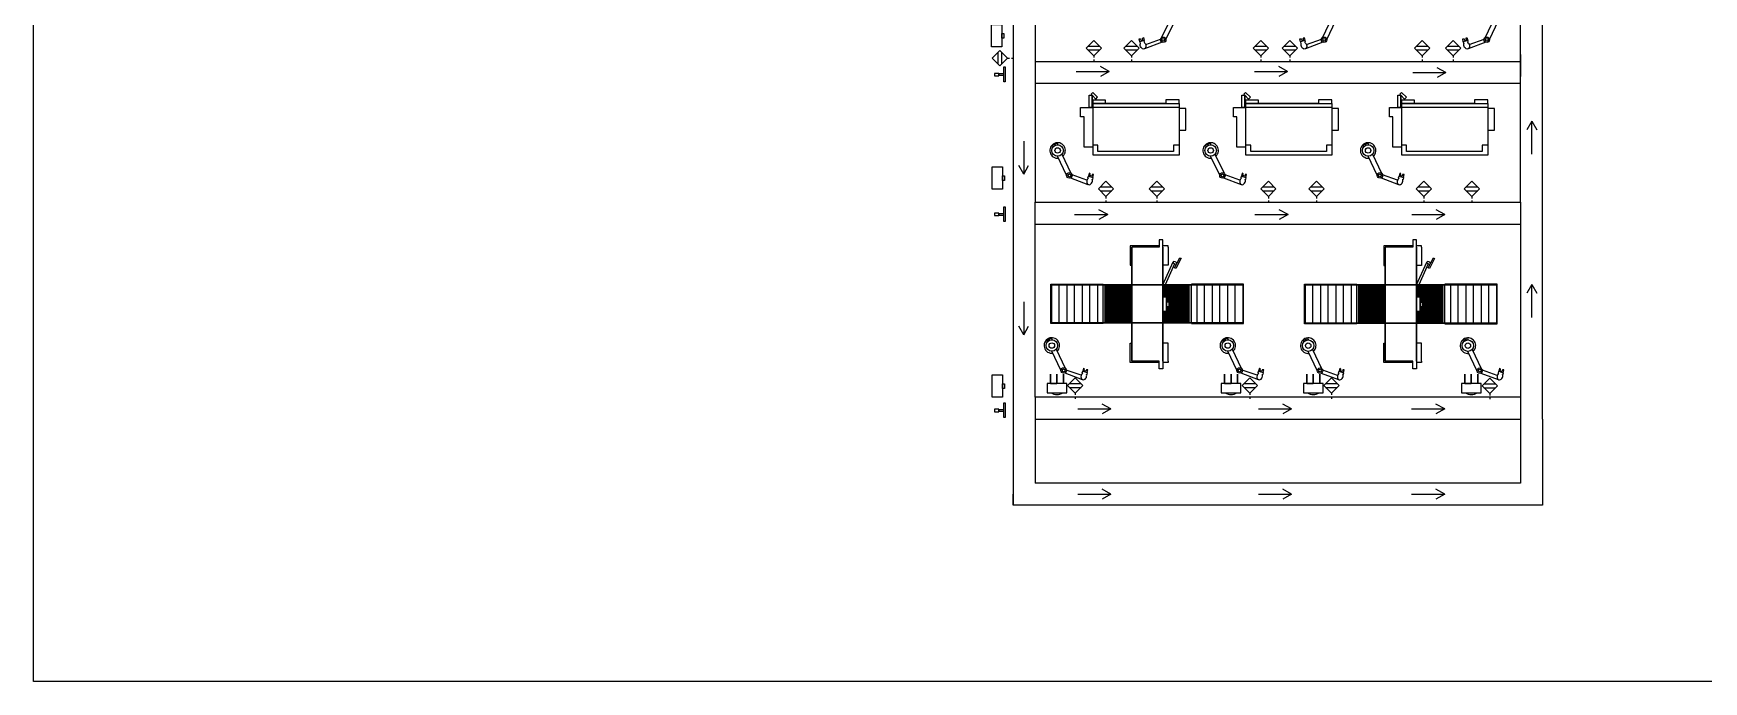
# Model space of a CAD drawing. Header units: millimetres. Extents: x 830 to 218144, y 75 to 99943.
# Drawn here: x 830 to 88195, y 75 to 34006 of the extents above; entities that cross this region are included whole.
import ezdxf

# ---------------------------------------------------------------- set-up
doc = ezdxf.new("R2010")
doc.units = ezdxf.units.MM

msp = doc.modelspace()

# ---------------------------------------------------------------- hatches: boundary and pattern name
h = msp.add_hatch(color=256)
h.dxf.hatch_style = 1
h.paths.add_polyline_path([(56786, 18849), (56893, 18849), (56893, 20849), (56786, 20849)])
h = msp.add_hatch(color=256)
h.dxf.hatch_style = 1
h.paths.add_polyline_path([(61401, 20849), (61293, 20849), (61293, 18849), (61401, 18849)])
h = msp.add_hatch(color=256)
h.dxf.hatch_style = 1
h.paths.add_polyline_path([(70048, 18843), (70156, 18843), (70156, 20843), (70048, 20843)])
h = msp.add_hatch(color=256)
h.dxf.hatch_style = 1
h.paths.add_polyline_path([(74664, 20843), (74556, 20843), (74556, 18843), (74664, 18843)])

# ---------------------------------------------------------------- linework, layer by layer
for p, q in [((52088, 42280), (52088, 24016)), ((79774, 24016), (79774, 42280)), ((78624, 25166), (78624, 41130)), ((53238, 40619), (53238, 25166)), ((58699, 33560), (58666, 33713)), ((58666, 33713), (58741, 33713)), ((58931, 33640), (58699, 33560)), ((58699, 33560), (58720, 33465)), ((58720, 33465), (58735, 33470)), ((58741, 33713), (58761, 33630)), ((58761, 33630), (58854, 33660)), ((58841, 33746), (58891, 33794)), ((58867, 33664), (58841, 33746)), ((58854, 33660), (58867, 33664)), ((58891, 33794), (58931, 33640)), ((58926, 33533), (58956, 33543)), ((58956, 33543), (58931, 33640)), ((59872, 33541), (58958, 33203)), ((59011, 33420), (59789, 33695)), ((67112, 33560), (67079, 33713)), ((67079, 33713), (67154, 33713)), ((67343, 33640), (67112, 33560)), ((67112, 33560), (67132, 33465)), ((67132, 33465), (67147, 33470)), ((67154, 33713), (67173, 33630)), ((67173, 33630), (67266, 33660)), ((67253, 33746), (67304, 33794)), ((67280, 33664), (67253, 33746)), ((67266, 33660), (67280, 33664)), ((67304, 33794), (67343, 33640)), ((67338, 33533), (67368, 33543)), ((67368, 33543), (67343, 33640)), ((68284, 33541), (67370, 33203)), ((67423, 33420), (68202, 33695)), ((75626, 33560), (75593, 33713)), ((75593, 33713), (75668, 33713)), ((75857, 33640), (75626, 33560)), ((75626, 33560), (75646, 33465)), ((75646, 33465), (75661, 33470)), ((75668, 33713), (75687, 33630)), ((75687, 33630), (75780, 33660)), ((75767, 33746), (75818, 33794)), ((75794, 33664), (75767, 33746)), ((75780, 33660), (75794, 33664)), ((75818, 33794), (75857, 33640)), ((75852, 33533), (75882, 33543)), ((75882, 33543), (75857, 33640)), ((76798, 33541), (75884, 33203)), ((75937, 33420), (76716, 33695)), ((53238, 32536), (78624, 32536)), ((78624, 32892), (78624, 31742)), ((55377, 32012), (57107, 32012)), ((57107, 32012), (56647, 32267)), ((57107, 32012), (56647, 31757)), ((64699, 32012), (66428, 32012)), ((66428, 32012), (65969, 32267)), ((66428, 32012), (65969, 31757)), ((72988, 31956), (74718, 31956)), ((74718, 31956), (74258, 32211)), ((74718, 31956), (74258, 31701)), ((78624, 31386), (53238, 31386)), ((56048, 30123), (56048, 30770)), ((56048, 30770), (56215, 30770)), ((56244, 30916), (56158, 30830)), ((56158, 30830), (56215, 30770)), ((56215, 30770), (56215, 30123)), ((56215, 30123), (56215, 30770)), ((56215, 30770), (56403, 30568)), ((56498, 30659), (56244, 30916)), ((56403, 30568), (56498, 30659)), ((64039, 30123), (64039, 30770)), ((64039, 30770), (64206, 30770)), ((64235, 30916), (64150, 30830)), ((64150, 30830), (64206, 30770)), ((64206, 30770), (64206, 30123)), ((64206, 30123), (64206, 30770)), ((64206, 30770), (64394, 30568)), ((64490, 30659), (64235, 30916)), ((64394, 30568), (64490, 30659)), ((72198, 30123), (72198, 30770)), ((72198, 30770), (72365, 30770)), ((72394, 30916), (72308, 30830)), ((72308, 30830), (72365, 30770)), ((72365, 30770), (72365, 30123)), ((72365, 30123), (72365, 30770)), ((72365, 30770), (72553, 30568)), ((72648, 30659), (72394, 30916)), ((72553, 30568), (72648, 30659)), ((55609, 29636), (55609, 30123)), ((55609, 30123), (56261, 30123)), ((56261, 30123), (56048, 30123)), ((56261, 30331), (56261, 30520)), ((56261, 30520), (56740, 30520)), ((56261, 27631), (56261, 30331)), ((56261, 30331), (60761, 30331)), ((60057, 30331), (56261, 30331)), ((60761, 30129), (56261, 30129)), ((56740, 30520), (56899, 30520)), ((56899, 30520), (56899, 30331)), ((60761, 30520), (60057, 30520)), ((60057, 30520), (60057, 30331)), ((60761, 30331), (60761, 30520)), ((60761, 30331), (60761, 27631)), ((61109, 30074), (60761, 30074)), ((61109, 28948), (61109, 30074)), ((63601, 29636), (63601, 30123)), ((63601, 30123), (64253, 30123)), ((64253, 30123), (64039, 30123)), ((64253, 30331), (64253, 30520)), ((64253, 30520), (64732, 30520)), ((64253, 27631), (64253, 30331)), ((64253, 30331), (68753, 30331)), ((68049, 30331), (64253, 30331)), ((68753, 30129), (64253, 30129)), ((64732, 30520), (64891, 30520)), ((64891, 30520), (64891, 30331)), ((68753, 30520), (68049, 30520)), ((68049, 30520), (68049, 30331)), ((68753, 30331), (68753, 30520)), ((68753, 30331), (68753, 27631)), ((69101, 30074), (68753, 30074)), ((69101, 28948), (69101, 30074)), ((71759, 29636), (71759, 30123)), ((71759, 30123), (72411, 30123)), ((72411, 30123), (72198, 30123)), ((72411, 30331), (72411, 30520)), ((72411, 30520), (72891, 30520)), ((72411, 27631), (72411, 30331)), ((72411, 30331), (76911, 30331)), ((76207, 30331), (72411, 30331)), ((76911, 30129), (72411, 30129)), ((72891, 30520), (73049, 30520)), ((73049, 30520), (73049, 30331)), ((76911, 30520), (76207, 30520)), ((76207, 30520), (76207, 30331)), ((76911, 30331), (76911, 30520)), ((76911, 30331), (76911, 27631)), ((77260, 30074), (76911, 30074)), ((77260, 28948), (77260, 30074)), ((55790, 29636), (55609, 29636)), ((55790, 28050), (55790, 29636)), ((60761, 28948), (61109, 28948)), ((63782, 29636), (63601, 29636)), ((63782, 28050), (63782, 29636)), ((68753, 28948), (69101, 28948)), ((71940, 29636), (71759, 29636)), ((71940, 28050), (71940, 29636)), ((76911, 28948), (77260, 28948)), ((79209, 29411), (78954, 28951)), ((79209, 27681), (79209, 29411)), ((79209, 29411), (79464, 28951)), ((52635, 28368), (52635, 26639)), ((56261, 28050), (55790, 28050)), ((56513, 28162), (56261, 28162)), ((56513, 27823), (56513, 28162)), ((60761, 28162), (60471, 28162)), ((60471, 28162), (60471, 27823)), ((64253, 28050), (63782, 28050)), ((64505, 28162), (64253, 28162)), ((64505, 27823), (64505, 28162)), ((68753, 28162), (68463, 28162)), ((68463, 28162), (68463, 27823)), ((72411, 28050), (71940, 28050)), ((72663, 28162), (72411, 28162)), ((72663, 27823), (72663, 28162)), ((76911, 28162), (76621, 28162)), ((76621, 28162), (76621, 27823)), ((52635, 26639), (52380, 27098)), ((52635, 26639), (52890, 27098)), ((60761, 27631), (56261, 27631)), ((60471, 27823), (56513, 27823)), ((68753, 27631), (64253, 27631)), ((68463, 27823), (64505, 27823)), ((76911, 27631), (72411, 27631)), ((76621, 27823), (72663, 27823)), ((55078, 26441), (55992, 26103)), ((55939, 26320), (55161, 26595)), ((55994, 26443), (56019, 26540)), ((56024, 26433), (55994, 26443)), ((56059, 26693), (56019, 26540)), ((56019, 26540), (56251, 26460)), ((56109, 26646), (56059, 26693)), ((56083, 26564), (56109, 26646)), ((56096, 26560), (56083, 26564)), ((56189, 26530), (56096, 26560)), ((56208, 26613), (56189, 26530)), ((56283, 26613), (56208, 26613)), ((56230, 26365), (56215, 26369)), ((56251, 26460), (56230, 26365)), ((56251, 26460), (56283, 26613)), ((63084, 26441), (63998, 26103)), ((63944, 26320), (63166, 26595)), ((64000, 26443), (64025, 26540)), ((64030, 26433), (64000, 26443)), ((64064, 26693), (64025, 26540)), ((64025, 26540), (64256, 26460)), ((64115, 26646), (64064, 26693)), ((64088, 26564), (64115, 26646)), ((64101, 26560), (64088, 26564)), ((64194, 26530), (64101, 26560)), ((64214, 26613), (64194, 26530)), ((64289, 26613), (64214, 26613)), ((64235, 26365), (64220, 26369)), ((64256, 26460), (64235, 26365)), ((64256, 26460), (64289, 26613)), ((71321, 26441), (72235, 26103)), ((72182, 26320), (71404, 26595)), ((72237, 26443), (72263, 26540)), ((72268, 26433), (72237, 26443)), ((72302, 26693), (72263, 26540)), ((72263, 26540), (72494, 26460)), ((72353, 26646), (72302, 26693)), ((72326, 26564), (72353, 26646)), ((72339, 26560), (72326, 26564)), ((72432, 26530), (72339, 26560)), ((72452, 26613), (72432, 26530)), ((72527, 26613), (72452, 26613)), ((72473, 26365), (72458, 26369)), ((72494, 26460), (72473, 26365)), ((72494, 26460), (72527, 26613)), ((53238, 25166), (78624, 25166)), ((53238, 14961), (53238, 25166)), ((55293, 24523), (57023, 24523)), ((57023, 24523), (56563, 24778)), ((57023, 24523), (56563, 24268)), ((64727, 24523), (66457, 24523)), ((66457, 24523), (65997, 24778)), ((66457, 24523), (65997, 24268)), ((72931, 24523), (74660, 24523)), ((74660, 24523), (74201, 24778)), ((74660, 24523), (74201, 24268)), ((78624, 25166), (78624, 14961)), ((52088, 24016), (52088, 14961)), ((53238, 24016), (78624, 24016)), ((79774, 13811), (79774, 24016)), ((59715, 22886), (58207, 22886)), ((58207, 22886), (58207, 21869)), ((58279, 16849), (58279, 22814)), ((59715, 22814), (58279, 22814)), ((58279, 22814), (58279, 16849)), ((59908, 23199), (59715, 23199)), ((59715, 23199), (59715, 22814)), ((59908, 22799), (59908, 23199)), ((60180, 22886), (59908, 22886)), ((59908, 16849), (59908, 22814)), ((59908, 22814), (59908, 16849)), ((60180, 22814), (60180, 22886)), ((60180, 22814), (60180, 21869)), ((72977, 22881), (71469, 22881)), ((71469, 22881), (71469, 21863)), ((71542, 16843), (71542, 22808)), ((72977, 22808), (71542, 22808)), ((71542, 22808), (71542, 16843)), ((73171, 23193), (72977, 23193)), ((72977, 23193), (72977, 22808)), ((73171, 22793), (73171, 23193)), ((73443, 22881), (73171, 22881)), ((73171, 16843), (73171, 22808)), ((73171, 22808), (73171, 16843)), ((73443, 22808), (73443, 22881)), ((73443, 22808), (73443, 21863)), ((58207, 21869), (58279, 21869)), ((59908, 20849), (60450, 22041)), ((60180, 21869), (59908, 21869)), ((60527, 21947), (60038, 20849)), ((60527, 21733), (60796, 22265)), ((60864, 22234), (60597, 21699)), ((60796, 22265), (60864, 22234)), ((71469, 21863), (71542, 21863)), ((73171, 20843), (73713, 22036)), ((73443, 21863), (73171, 21863)), ((73790, 21941), (73300, 20843)), ((73790, 21727), (74058, 22259)), ((74127, 22228), (73859, 21694)), ((74058, 22259), (74127, 22228)), ((60597, 21699), (60527, 21733)), ((73859, 21694), (73790, 21727)), ((54058, 20849), (54058, 20884)), ((54058, 20884), (56786, 20884)), ((54058, 18814), (54058, 20849)), ((54093, 18849), (54093, 20849)), ((54093, 18849), (54093, 20849)), ((54093, 20849), (64093, 20849)), ((54093, 20849), (54093, 18849)), ((64093, 20849), (54093, 20849)), ((54493, 18849), (54493, 20849)), ((54893, 20843), (54893, 20849)), ((54893, 20843), (54893, 18849)), ((55293, 20843), (55293, 20849)), ((55293, 18849), (55293, 20843)), ((55693, 20843), (55693, 20849)), ((55693, 20843), (55693, 18849)), ((56093, 18849), (56093, 20849)), ((56093, 20849), (56493, 20849)), ((56493, 20849), (56493, 18849)), ((56786, 20884), (56786, 20849)), ((56786, 18849), (56786, 20849)), ((56786, 20849), (56893, 20849)), ((56893, 18849), (56893, 20849)), ((56893, 20799), (58279, 20799)), ((56893, 20749), (58279, 20749)), ((56893, 20699), (58279, 20699)), ((56893, 20449), (56893, 20649)), ((56893, 20649), (58279, 20649)), ((56893, 20599), (58279, 20599)), ((56893, 20599), (58279, 20599)), ((56893, 20549), (58279, 20549)), ((56893, 20549), (58279, 20549)), ((58279, 20499), (56893, 20499)), ((56893, 20499), (58279, 20499)), ((58279, 20449), (56893, 20449)), ((56893, 20449), (58279, 20449)), ((58279, 20399), (56893, 20399)), ((58279, 20399), (56893, 20399)), ((58279, 20349), (56893, 20349)), ((58279, 20349), (56893, 20349)), ((56893, 20299), (58279, 20299)), ((58279, 20299), (56893, 20299)), ((56893, 20049), (56893, 20249)), ((56893, 20249), (58279, 20249)), ((58279, 20249), (56893, 20249)), ((56893, 20199), (58279, 20199)), ((56893, 20199), (58279, 20199)), ((56893, 20149), (58279, 20149)), ((56893, 20149), (58279, 20149)), ((58279, 20099), (56893, 20099)), ((56893, 20099), (58279, 20099)), ((59908, 20749), (59908, 20849)), ((59908, 20849), (59908, 20799)), ((61293, 20799), (59908, 20799)), ((61293, 20749), (59908, 20749)), ((61293, 20699), (59908, 20699)), ((61293, 20649), (59908, 20649)), ((61293, 20599), (59908, 20599)), ((61293, 20599), (59908, 20599)), ((61293, 20549), (59908, 20549)), ((61293, 20549), (59908, 20549)), ((59908, 20499), (61293, 20499)), ((61293, 20499), (59908, 20499)), ((59908, 20249), (59908, 20449)), ((59908, 20449), (61293, 20449)), ((61293, 20449), (59908, 20449)), ((59908, 20399), (61293, 20399)), ((59908, 20399), (61293, 20399)), ((59908, 20349), (61293, 20349)), ((59908, 20349), (61293, 20349)), ((61293, 20299), (59908, 20299)), ((59908, 20299), (61293, 20299)), ((61293, 20249), (59908, 20249)), ((59908, 20249), (61293, 20249)), ((61293, 20199), (59908, 20199)), ((61293, 20199), (59908, 20199)), ((60108, 20199), (59908, 20199)), ((60108, 19449), (60108, 20199)), ((61293, 20149), (60108, 20149)), ((61293, 20149), (60108, 20149)), ((60108, 20099), (61293, 20099)), ((61293, 20099), (60108, 20099)), ((61293, 18849), (61293, 20849)), ((61401, 20849), (61293, 20849)), ((61293, 20449), (61293, 20649)), ((61293, 20049), (61293, 20249)), ((64128, 20884), (61401, 20884)), ((61401, 20884), (61401, 20849)), ((61401, 18849), (61401, 20849)), ((62093, 20849), (61693, 20849)), ((61693, 20849), (61693, 18849)), ((62093, 18849), (62093, 20849)), ((62493, 20843), (62493, 20849)), ((62493, 20843), (62493, 18849)), ((62893, 20843), (62893, 20849)), ((62893, 18849), (62893, 20843)), ((63293, 20843), (63293, 20849)), ((63293, 20843), (63293, 18849)), ((63693, 18849), (63693, 20849)), ((64093, 20849), (64093, 18849)), ((64128, 20849), (64128, 20884)), ((64128, 18814), (64128, 20849)), ((67321, 20843), (67321, 20878)), ((67321, 20878), (70048, 20878)), ((67321, 18808), (67321, 20843)), ((67356, 18843), (67356, 20843)), ((67356, 18843), (67356, 20843)), ((67356, 20843), (77356, 20843)), ((67356, 20843), (67356, 18843)), ((77356, 20843), (67356, 20843)), ((67756, 18843), (67756, 20843)), ((68156, 20838), (68156, 20843)), ((68156, 20838), (68156, 18843)), ((68556, 20838), (68556, 20843)), ((68556, 18843), (68556, 20838)), ((68956, 20838), (68956, 20843)), ((68956, 20838), (68956, 18843)), ((69356, 18843), (69356, 20843)), ((69356, 20843), (69756, 20843)), ((69756, 20843), (69756, 18843)), ((70048, 20878), (70048, 20843)), ((70048, 18843), (70048, 20843)), ((70048, 20843), (70156, 20843)), ((70156, 18843), (70156, 20843)), ((70156, 20793), (71542, 20793)), ((70156, 20743), (71542, 20743)), ((70156, 20693), (71542, 20693)), ((70156, 20443), (70156, 20643)), ((70156, 20643), (71542, 20643)), ((70156, 20593), (71542, 20593)), ((70156, 20593), (71542, 20593)), ((70156, 20543), (71542, 20543)), ((70156, 20543), (71542, 20543)), ((71542, 20493), (70156, 20493)), ((70156, 20493), (71542, 20493)), ((71542, 20443), (70156, 20443)), ((70156, 20443), (71542, 20443)), ((71542, 20393), (70156, 20393)), ((71542, 20393), (70156, 20393)), ((71542, 20343), (70156, 20343)), ((71542, 20343), (70156, 20343)), ((70156, 20293), (71542, 20293)), ((71542, 20293), (70156, 20293)), ((70156, 20043), (70156, 20243)), ((70156, 20243), (71542, 20243)), ((71542, 20243), (70156, 20243)), ((70156, 20193), (71542, 20193)), ((70156, 20193), (71542, 20193)), ((70156, 20143), (71542, 20143)), ((70156, 20143), (71542, 20143)), ((73171, 20743), (73171, 20843)), ((73171, 20843), (73171, 20793)), ((74556, 20793), (73171, 20793)), ((74556, 20743), (73171, 20743)), ((74556, 20693), (73171, 20693)), ((74556, 20643), (73171, 20643)), ((74556, 20593), (73171, 20593)), ((74556, 20593), (73171, 20593)), ((74556, 20543), (73171, 20543)), ((74556, 20543), (73171, 20543)), ((73171, 20493), (74556, 20493)), ((74556, 20493), (73171, 20493)), ((73171, 20243), (73171, 20443)), ((73171, 20443), (74556, 20443)), ((74556, 20443), (73171, 20443)), ((73171, 20393), (74556, 20393)), ((73171, 20393), (74556, 20393)), ((73171, 20343), (74556, 20343)), ((73171, 20343), (74556, 20343)), ((74556, 20293), (73171, 20293)), ((73171, 20293), (74556, 20293)), ((74556, 20243), (73171, 20243)), ((73171, 20243), (74556, 20243)), ((74556, 20193), (73171, 20193)), ((74556, 20193), (73171, 20193)), ((73371, 20193), (73171, 20193)), ((73371, 19443), (73371, 20193)), ((74556, 20143), (73371, 20143)), ((74556, 20143), (73371, 20143)), ((74556, 18843), (74556, 20843)), ((74664, 20843), (74556, 20843)), ((74556, 20443), (74556, 20643)), ((74556, 20043), (74556, 20243)), ((77391, 20878), (74664, 20878)), ((74664, 20878), (74664, 20843)), ((74664, 18843), (74664, 20843)), ((75356, 20843), (74956, 20843)), ((74956, 20843), (74956, 18843)), ((75356, 18843), (75356, 20843)), ((75756, 20838), (75756, 20843)), ((75756, 20838), (75756, 18843)), ((76156, 20838), (76156, 20843)), ((76156, 18843), (76156, 20838)), ((76556, 20838), (76556, 20843)), ((76556, 20838), (76556, 18843)), ((76956, 18843), (76956, 20843)), ((77356, 20843), (77356, 18843)), ((77391, 20843), (77391, 20878)), ((77391, 18808), (77391, 20843)), ((79209, 20864), (78954, 20405)), ((79209, 19135), (79209, 20864)), ((79209, 20864), (79464, 20405)), ((52635, 19953), (52635, 18224)), ((58279, 20049), (56893, 20049)), ((56893, 20049), (58279, 20049)), ((58279, 19999), (56893, 19999)), ((58279, 19999), (56893, 19999)), ((58279, 19949), (56893, 19949)), ((58279, 19949), (56893, 19949)), ((56893, 19899), (58279, 19899)), ((58279, 19899), (56893, 19899)), ((56893, 19649), (56893, 19849)), ((56893, 19849), (58279, 19849)), ((58279, 19849), (56893, 19849)), ((56893, 19799), (58279, 19799)), ((56893, 19799), (58279, 19799)), ((56893, 19749), (58279, 19749)), ((56893, 19749), (58279, 19749)), ((58279, 19699), (56893, 19699)), ((56893, 19699), (58279, 19699)), ((58279, 19649), (56893, 19649)), ((56893, 19649), (58279, 19649)), ((58279, 19599), (56893, 19599)), ((58279, 19599), (56893, 19599)), ((58279, 19549), (56893, 19549)), ((58279, 19549), (56893, 19549)), ((56893, 19499), (58279, 19499)), ((58279, 19499), (56893, 19499)), ((56893, 19249), (56893, 19449)), ((56893, 19449), (58279, 19449)), ((58279, 19449), (56893, 19449)), ((56893, 19399), (58279, 19399)), ((56893, 19399), (58279, 19399)), ((56893, 19349), (58279, 19349)), ((56893, 19349), (58279, 19349)), ((58279, 19299), (56893, 19299)), ((56893, 19299), (58279, 19299)), ((58279, 19249), (56893, 19249)), ((56893, 19249), (58279, 19249)), ((59908, 19849), (59908, 20049)), ((59908, 19831), (59908, 19449)), ((59908, 19449), (59908, 19649)), ((61293, 19449), (59908, 19449)), ((59908, 19449), (61293, 19449)), ((59908, 19449), (60108, 19449)), ((61293, 19399), (59908, 19399)), ((61293, 19399), (59908, 19399)), ((61293, 19349), (59908, 19349)), ((61293, 19349), (59908, 19349)), ((59908, 19299), (61293, 19299)), ((61293, 19299), (59908, 19299)), ((59908, 19049), (59908, 19249)), ((59908, 19249), (61293, 19249)), ((61293, 19249), (59908, 19249)), ((60108, 20049), (61293, 20049)), ((61293, 20049), (60108, 20049)), ((60108, 19999), (61293, 19999)), ((60108, 19999), (61293, 19999)), ((60108, 19949), (61293, 19949)), ((60108, 19949), (61293, 19949)), ((60108, 19699), (61293, 19699)), ((61293, 19699), (60108, 19699)), ((60108, 19649), (61293, 19649)), ((61293, 19649), (60108, 19649)), ((60108, 19599), (61293, 19599)), ((60108, 19599), (61293, 19599)), ((60108, 19549), (61293, 19549)), ((60108, 19549), (61293, 19549)), ((61293, 19499), (60108, 19499)), ((60108, 19499), (61293, 19499)), ((61293, 19899), (60232, 19899)), ((60232, 19899), (61293, 19899)), ((61293, 19849), (60232, 19849)), ((60232, 19849), (61293, 19849)), ((61293, 19799), (60232, 19799)), ((61293, 19799), (60232, 19799)), ((61293, 19749), (60232, 19749)), ((61293, 19749), (60232, 19749)), ((61293, 19649), (61293, 19849)), ((61293, 19249), (61293, 19449)), ((71542, 20093), (70156, 20093)), ((70156, 20093), (71542, 20093)), ((71542, 20043), (70156, 20043)), ((70156, 20043), (71542, 20043)), ((71542, 19993), (70156, 19993)), ((71542, 19993), (70156, 19993)), ((71542, 19943), (70156, 19943)), ((71542, 19943), (70156, 19943)), ((70156, 19893), (71542, 19893)), ((71542, 19893), (70156, 19893)), ((70156, 19643), (70156, 19843)), ((70156, 19843), (71542, 19843)), ((71542, 19843), (70156, 19843)), ((70156, 19793), (71542, 19793)), ((70156, 19793), (71542, 19793)), ((70156, 19743), (71542, 19743)), ((70156, 19743), (71542, 19743)), ((71542, 19693), (70156, 19693)), ((70156, 19693), (71542, 19693)), ((71542, 19643), (70156, 19643)), ((70156, 19643), (71542, 19643)), ((71542, 19593), (70156, 19593)), ((71542, 19593), (70156, 19593)), ((71542, 19543), (70156, 19543)), ((71542, 19543), (70156, 19543)), ((70156, 19493), (71542, 19493)), ((71542, 19493), (70156, 19493)), ((70156, 19243), (70156, 19443)), ((70156, 19443), (71542, 19443)), ((71542, 19443), (70156, 19443)), ((70156, 19393), (71542, 19393)), ((70156, 19393), (71542, 19393)), ((70156, 19343), (71542, 19343)), ((70156, 19343), (71542, 19343)), ((71542, 19293), (70156, 19293)), ((70156, 19293), (71542, 19293)), ((71542, 19243), (70156, 19243)), ((70156, 19243), (71542, 19243)), ((73171, 19843), (73171, 20043)), ((73171, 19826), (73171, 19443)), ((73171, 19443), (73171, 19643)), ((74556, 19443), (73171, 19443)), ((73171, 19443), (74556, 19443)), ((73171, 19443), (73371, 19443)), ((74556, 19393), (73171, 19393)), ((74556, 19393), (73171, 19393)), ((74556, 19343), (73171, 19343)), ((74556, 19343), (73171, 19343)), ((73171, 19293), (74556, 19293)), ((74556, 19293), (73171, 19293)), ((73171, 19043), (73171, 19243)), ((73171, 19243), (74556, 19243)), ((74556, 19243), (73171, 19243)), ((73371, 20093), (74556, 20093)), ((74556, 20093), (73371, 20093)), ((73371, 20043), (74556, 20043)), ((74556, 20043), (73371, 20043)), ((73371, 19993), (74556, 19993)), ((73371, 19993), (74556, 19993)), ((73371, 19943), (74556, 19943)), ((73371, 19943), (74556, 19943)), ((73371, 19693), (74556, 19693)), ((74556, 19693), (73371, 19693)), ((73371, 19643), (74556, 19643)), ((74556, 19643), (73371, 19643)), ((73371, 19593), (74556, 19593)), ((73371, 19593), (74556, 19593)), ((73371, 19543), (74556, 19543)), ((73371, 19543), (74556, 19543)), ((74556, 19493), (73371, 19493)), ((73371, 19493), (74556, 19493)), ((74556, 19893), (73495, 19893)), ((73495, 19893), (74556, 19893)), ((74556, 19843), (73495, 19843)), ((73495, 19843), (74556, 19843)), ((74556, 19793), (73495, 19793)), ((74556, 19793), (73495, 19793)), ((74556, 19743), (73495, 19743)), ((74556, 19743), (73495, 19743)), ((74556, 19643), (74556, 19843)), ((74556, 19243), (74556, 19443)), ((52635, 18224), (52380, 18683)), ((52635, 18224), (52890, 18683)), ((54093, 18814), (54058, 18814)), ((64093, 18849), (54093, 18849)), ((54093, 18849), (64093, 18849)), ((56786, 18814), (54093, 18814)), ((55693, 18849), (56093, 18849)), ((56493, 18849), (56893, 18849)), ((56893, 18849), (56786, 18849)), ((56786, 18849), (56786, 18849)), ((56786, 18849), (56786, 18814)), ((58279, 19199), (56893, 19199)), ((58279, 19199), (56893, 19199)), ((58279, 19149), (56893, 19149)), ((58279, 19149), (56893, 19149)), ((56893, 19099), (58279, 19099)), ((58279, 19099), (56893, 19099)), ((56893, 19049), (58279, 19049)), ((58279, 19049), (56893, 19049)), ((56893, 18999), (58279, 18999)), ((56893, 18999), (58279, 18999)), ((56893, 18949), (58279, 18949)), ((56893, 18949), (58279, 18949)), ((56893, 18949), (58279, 18949)), ((56893, 18949), (58279, 18949)), ((56893, 18899), (58279, 18899)), ((56893, 18899), (58279, 18899)), ((56893, 18849), (58279, 18849)), ((59908, 19199), (61293, 19199)), ((59908, 19199), (61293, 19199)), ((59908, 19149), (61293, 19149)), ((59908, 19149), (61293, 19149)), ((61293, 19099), (59908, 19099)), ((59908, 19099), (61293, 19099)), ((61293, 19049), (59908, 19049)), ((59908, 19049), (61293, 19049)), ((61293, 18999), (59908, 18999)), ((61293, 18999), (59908, 18999)), ((61293, 18949), (59908, 18949)), ((61293, 18949), (59908, 18949)), ((61293, 18949), (59908, 18949)), ((61293, 18949), (59908, 18949)), ((61293, 18899), (59908, 18899)), ((61293, 18899), (59908, 18899)), ((61293, 18849), (59908, 18849)), ((61693, 18849), (61293, 18849)), ((61293, 18849), (61401, 18849)), ((61401, 18849), (61401, 18849)), ((61401, 18849), (61401, 18814)), ((61401, 18814), (64093, 18814)), ((62493, 18849), (62093, 18849)), ((64093, 18814), (64128, 18814)), ((67356, 18808), (67321, 18808)), ((77356, 18843), (67356, 18843)), ((67356, 18843), (77356, 18843)), ((70048, 18808), (67356, 18808)), ((68956, 18843), (69356, 18843)), ((69756, 18843), (70156, 18843)), ((70156, 18843), (70048, 18843)), ((70048, 18843), (70048, 18843)), ((70048, 18843), (70048, 18808)), ((71542, 19193), (70156, 19193)), ((71542, 19193), (70156, 19193)), ((71542, 19143), (70156, 19143)), ((71542, 19143), (70156, 19143)), ((70156, 19093), (71542, 19093)), ((71542, 19093), (70156, 19093)), ((70156, 19043), (71542, 19043)), ((71542, 19043), (70156, 19043)), ((70156, 18993), (71542, 18993)), ((70156, 18993), (71542, 18993)), ((70156, 18943), (71542, 18943)), ((70156, 18943), (71542, 18943)), ((70156, 18943), (71542, 18943)), ((70156, 18943), (71542, 18943)), ((70156, 18893), (71542, 18893)), ((70156, 18893), (71542, 18893)), ((70156, 18843), (71542, 18843)), ((73171, 19193), (74556, 19193)), ((73171, 19193), (74556, 19193)), ((73171, 19143), (74556, 19143)), ((73171, 19143), (74556, 19143)), ((74556, 19093), (73171, 19093)), ((73171, 19093), (74556, 19093)), ((74556, 19043), (73171, 19043)), ((73171, 19043), (74556, 19043)), ((74556, 18993), (73171, 18993)), ((74556, 18993), (73171, 18993)), ((74556, 18943), (73171, 18943)), ((74556, 18943), (73171, 18943)), ((74556, 18943), (73171, 18943)), ((74556, 18943), (73171, 18943)), ((74556, 18893), (73171, 18893)), ((74556, 18893), (73171, 18893)), ((74556, 18843), (73171, 18843)), ((74956, 18843), (74556, 18843)), ((74556, 18843), (74664, 18843)), ((74664, 18843), (74664, 18843)), ((74664, 18843), (74664, 18808)), ((74664, 18808), (77356, 18808)), ((75756, 18843), (75356, 18843)), ((77356, 18808), (77391, 18808)), ((58207, 16776), (58207, 17794)), ((58207, 17794), (58279, 17794)), ((60180, 17794), (59908, 17794)), ((60180, 16849), (60180, 17794)), ((71469, 16771), (71469, 17788)), ((71469, 17788), (71542, 17788)), ((73443, 17788), (73171, 17788)), ((73443, 16843), (73443, 17788)), ((59715, 16776), (58207, 16776)), ((59715, 16849), (58279, 16849)), ((59715, 16449), (59715, 16849)), ((59908, 16849), (59908, 16449)), ((60180, 16776), (59908, 16776)), ((60180, 16849), (60180, 16776)), ((72977, 16771), (71469, 16771)), ((72977, 16843), (71542, 16843)), ((72977, 16443), (72977, 16843)), ((73171, 16843), (73171, 16443)), ((73443, 16771), (73171, 16771)), ((73443, 16843), (73443, 16771)), ((54777, 16231), (55691, 15893)), ((55638, 16110), (54860, 16385)), ((55693, 16233), (55718, 16330)), ((55724, 16223), (55693, 16233)), ((55758, 16483), (55718, 16330)), ((55718, 16330), (55950, 16250)), ((55809, 16436), (55758, 16483)), ((55782, 16354), (55809, 16436)), ((55795, 16350), (55782, 16354)), ((55888, 16319), (55795, 16350)), ((55908, 16403), (55888, 16319)), ((55983, 16403), (55908, 16403)), ((55929, 16154), (55914, 16159)), ((55950, 16250), (55929, 16154)), ((55950, 16250), (55983, 16403)), ((59908, 16449), (59715, 16449)), ((63980, 16231), (64894, 15893)), ((64841, 16110), (64063, 16385)), ((64896, 16233), (64921, 16330)), ((64926, 16223), (64896, 16233)), ((64961, 16483), (64921, 16330)), ((64921, 16330), (65153, 16250)), ((65011, 16436), (64961, 16483)), ((64985, 16354), (65011, 16436)), ((64998, 16350), (64985, 16354)), ((65091, 16319), (64998, 16350)), ((65110, 16403), (65091, 16319)), ((65186, 16403), (65110, 16403)), ((65132, 16154), (65117, 16159)), ((65153, 16250), (65132, 16154)), ((65153, 16250), (65186, 16403)), ((68189, 16225), (69103, 15887)), ((69050, 16104), (68272, 16379)), ((69105, 16227), (69130, 16324)), ((69135, 16217), (69105, 16227)), ((69170, 16478), (69130, 16324)), ((69130, 16324), (69361, 16244)), ((69220, 16430), (69170, 16478)), ((69194, 16348), (69220, 16430)), ((69207, 16344), (69194, 16348)), ((69300, 16314), (69207, 16344)), ((69319, 16397), (69300, 16314)), ((69394, 16397), (69319, 16397)), ((69341, 16149), (69326, 16154)), ((69361, 16244), (69341, 16149)), ((69361, 16244), (69394, 16397)), ((73171, 16443), (72977, 16443)), ((76542, 16225), (77456, 15887)), ((77403, 16104), (76624, 16379)), ((77458, 16227), (77483, 16324)), ((77488, 16217), (77458, 16227)), ((77522, 16478), (77483, 16324)), ((77483, 16324), (77714, 16244)), ((77573, 16430), (77522, 16478)), ((77546, 16348), (77573, 16430)), ((77560, 16344), (77546, 16348)), ((77652, 16314), (77560, 16344)), ((77672, 16397), (77652, 16314)), ((77747, 16397), (77672, 16397)), ((77693, 16149), (77679, 16154)), ((77714, 16244), (77693, 16149)), ((77714, 16244), (77747, 16397)), ((52088, 14961), (52088, 13811)), ((78624, 14961), (53238, 14961)), ((53238, 14961), (53238, 10461)), ((78624, 14961), (78624, 10461)), ((55459, 14349), (57189, 14349)), ((57189, 14349), (56729, 14604)), ((57189, 14349), (56729, 14095)), ((64910, 14349), (66640, 14349)), ((66640, 14349), (66180, 14604)), ((66640, 14349), (66180, 14095)), ((72923, 14349), (74652, 14349)), ((74652, 14349), (74193, 14604)), ((74652, 14349), (74193, 14095)), ((52088, 13811), (52088, 9311)), ((53238, 13811), (78624, 13811)), ((79774, 13811), (79774, 9311)), ((52088, 9311), (52088, 9886)), ((78624, 10461), (53238, 10461)), ((55459, 9886), (57189, 9886)), ((57189, 9886), (56729, 10141)), ((57189, 9886), (56729, 9631)), ((64910, 9886), (66640, 9886)), ((66640, 9886), (66180, 10141)), ((66640, 9886), (66180, 9631)), ((72923, 9886), (74652, 9886)), ((74652, 9886), (74193, 10141)), ((74652, 9886), (74193, 9631)), ((79774, 9311), (52088, 9311))]:
    msp.add_line(p, q)
at = {"color": 2, "true_color": 0xf1eb1f}
for p, q in [((56297, 33636), (55897, 33236)), ((55897, 33236), (56297, 32836)), ((55997, 33336), (56597, 33336)), ((56697, 33236), (56297, 33636)), ((56297, 32836), (56697, 33236)), ((58263, 33636), (57863, 33236)), ((57863, 33236), (58263, 32836)), ((57963, 33336), (58563, 33336)), ((58663, 33236), (58263, 33636)), ((58263, 32836), (58663, 33236)), ((65030, 33636), (64630, 33236)), ((64630, 33236), (65030, 32836)), ((64730, 33336), (65330, 33336)), ((65430, 33236), (65030, 33636)), ((65030, 32836), (65430, 33236)), ((66553, 33636), (66153, 33236)), ((66153, 33236), (66553, 32836)), ((66253, 33336), (66853, 33336)), ((66953, 33236), (66553, 33636)), ((66553, 32836), (66953, 33236)), ((73481, 33636), (73081, 33236)), ((73081, 33236), (73481, 32836)), ((73181, 33336), (73781, 33336)), ((73881, 33236), (73481, 33636)), ((73481, 32836), (73881, 33236)), ((75100, 33636), (74700, 33236)), ((74700, 33236), (75100, 32836)), ((74800, 33336), (75400, 33336)), ((75500, 33236), (75100, 33636)), ((75100, 32836), (75500, 33236)), ((51388, 33102), (50988, 32702)), ((50988, 32702), (51388, 32302)), ((51288, 32402), (51288, 33002)), ((51788, 32702), (51388, 33102)), ((51388, 32302), (51788, 32702)), ((51488, 32402), (51488, 33002)), ((51788, 32702), (51888, 32702)), ((51988, 32702), (52088, 32702)), ((55997, 33136), (56597, 33136)), ((56297, 32836), (56297, 32736)), ((56297, 32636), (56297, 32536)), ((57963, 33136), (58563, 33136)), ((58263, 32836), (58263, 32736)), ((58263, 32636), (58263, 32536)), ((64730, 33136), (65330, 33136)), ((65030, 32836), (65030, 32736)), ((65030, 32636), (65030, 32536)), ((66253, 33136), (66853, 33136)), ((66553, 32836), (66553, 32736)), ((66553, 32636), (66553, 32536)), ((73181, 33136), (73781, 33136)), ((73481, 32836), (73481, 32736)), ((73481, 32636), (73481, 32536)), ((74800, 33136), (75400, 33136)), ((75100, 32836), (75100, 32736)), ((75100, 32636), (75100, 32536)), ((56935, 26266), (56535, 25866)), ((57335, 25866), (56935, 26266)), ((59587, 26266), (59187, 25866)), ((59987, 25866), (59587, 26266)), ((65428, 26266), (65028, 25866)), ((65828, 25866), (65428, 26266)), ((67943, 26266), (67543, 25866)), ((68343, 25866), (67943, 26266)), ((73558, 26266), (73158, 25866)), ((73958, 25866), (73558, 26266)), ((76077, 26266), (75677, 25866)), ((76477, 25866), (76077, 26266)), ((56535, 25866), (56935, 25466)), ((56635, 25966), (57235, 25966)), ((56635, 25766), (57235, 25766)), ((56935, 25466), (57335, 25866)), ((56935, 25466), (56935, 25366)), ((59187, 25866), (59587, 25466)), ((59287, 25966), (59887, 25966)), ((59287, 25766), (59887, 25766)), ((59587, 25466), (59987, 25866)), ((59587, 25466), (59587, 25366)), ((65028, 25866), (65428, 25466)), ((65128, 25966), (65728, 25966)), ((65128, 25766), (65728, 25766)), ((65428, 25466), (65828, 25866)), ((65428, 25466), (65428, 25366)), ((67543, 25866), (67943, 25466)), ((67643, 25966), (68243, 25966)), ((67643, 25766), (68243, 25766)), ((67943, 25466), (68343, 25866)), ((67943, 25466), (67943, 25366)), ((73158, 25866), (73558, 25466)), ((73258, 25966), (73858, 25966)), ((73258, 25766), (73858, 25766)), ((73558, 25466), (73958, 25866)), ((73558, 25466), (73558, 25366)), ((75677, 25866), (76077, 25466)), ((75777, 25966), (76377, 25966)), ((75777, 25766), (76377, 25766)), ((76077, 25466), (76477, 25866)), ((76077, 25466), (76077, 25366)), ((56935, 25266), (56935, 25166)), ((59587, 25266), (59587, 25166)), ((65428, 25266), (65428, 25166)), ((67943, 25266), (67943, 25166)), ((73558, 25266), (73558, 25166)), ((76077, 25266), (76077, 25166)), ((55328, 15979), (54928, 15579)), ((55728, 15579), (55328, 15979)), ((64458, 15979), (64058, 15579)), ((64858, 15579), (64458, 15979)), ((68724, 15979), (68324, 15579)), ((69124, 15579), (68724, 15979)), ((77007, 15957), (76607, 15557)), ((77407, 15557), (77007, 15957)), ((54928, 15579), (55328, 15179)), ((55028, 15679), (55628, 15679)), ((55028, 15479), (55628, 15479)), ((55328, 15179), (55728, 15579)), ((55328, 15179), (55328, 15079)), ((55328, 14979), (55328, 14879)), ((64058, 15579), (64458, 15179)), ((64158, 15679), (64758, 15679)), ((64158, 15479), (64758, 15479)), ((64458, 15179), (64858, 15579)), ((64458, 15179), (64458, 15079)), ((64458, 14979), (64458, 14879)), ((68324, 15579), (68724, 15179)), ((68424, 15679), (69024, 15679)), ((68424, 15479), (69024, 15479)), ((68724, 15179), (69124, 15579)), ((68724, 15179), (68724, 15079)), ((68724, 14979), (68724, 14879)), ((76607, 15557), (77007, 15157)), ((76707, 15657), (77307, 15657)), ((76707, 15457), (77307, 15457)), ((77007, 15157), (77407, 15557)), ((77007, 15157), (77007, 15057)), ((77007, 14957), (77007, 14857))]:
    msp.add_line(p, q, dxfattribs=at)
at = {"color": 242, "true_color": 0xcd2027}
for p, q in [((54025, 15676), (54025, 16174)), ((54025, 16174), (54025, 15676)), ((54368, 15676), (54368, 16174)), ((54368, 16174), (54368, 15676)), ((54711, 15676), (54711, 16174)), ((54711, 16174), (54711, 15676)), ((63135, 15676), (63135, 16174)), ((63135, 16174), (63135, 15676)), ((63478, 15676), (63478, 16174)), ((63478, 16174), (63478, 15676)), ((63821, 15676), (63821, 16174)), ((63821, 16174), (63821, 15676)), ((67433, 15676), (67433, 16174)), ((67433, 16174), (67433, 15676)), ((67776, 15676), (67776, 16174)), ((67776, 16174), (67776, 15676)), ((68119, 15676), (68119, 16174)), ((68119, 16174), (68119, 15676)), ((75700, 15676), (75700, 16174)), ((75700, 16174), (75700, 15676)), ((76043, 15676), (76043, 16174)), ((76043, 16174), (76043, 15676)), ((76386, 15676), (76386, 16174)), ((76386, 16174), (76386, 15676)), ((54025, 15676), (54368, 15676)), ((63135, 15676), (63478, 15676)), ((67433, 15676), (67776, 15676)), ((75700, 15676), (76043, 15676))]:
    msp.add_line(p, q, dxfattribs=at)
for points in [[(830, 99943), (218144, 99943), (218144, 75), (830, 75)], [(50945, 34466), (51491, 34466), (51491, 33296), (50945, 33296)], [(51491, 33999), (51587, 33999), (51587, 33762), (51491, 33762)], [(51102, 31789), (51338, 31789), (51338, 31912), (51102, 31913)], [(51338, 31817), (51599, 31817), (51599, 31882), (51338, 31882)], [(51599, 31478), (51599, 32254), (51655, 32254), (51655, 31478)], [(50978, 27016), (51524, 27016), (51524, 25846), (50978, 25846)], [(51524, 26549), (51620, 26549), (51620, 26312), (51524, 26312)], [(51102, 24467), (51338, 24467), (51338, 24591), (51102, 24591)], [(51338, 24495), (51599, 24495), (51599, 24560), (51338, 24561)], [(51599, 24157), (51599, 24932), (51655, 24932), (51655, 24157)], [(50978, 16126), (51524, 16126), (51524, 14956), (50978, 14956)], [(51524, 15659), (51620, 15659), (51620, 15422), (51524, 15422)], [(51102, 14205), (51338, 14205), (51338, 14329), (51102, 14329)], [(51338, 14234), (51599, 14233), (51599, 14299), (51338, 14299)], [(51599, 13895), (51599, 14670), (51655, 14670), (51655, 13895)]]:
    msp.add_lwpolyline(points, close=True)
for points in [[(60320, 34780), (59846, 33787)], [(60072, 33679), (60547, 34677)], [(68732, 34780), (68258, 33787)], [(68484, 33679), (68959, 34677)], [(77246, 34780), (76772, 33787)], [(76998, 33679), (77473, 34677)], [(54178, 28074), (54143, 28147), (54377, 28259), (54416, 28177)], [(62183, 28074), (62148, 28147), (62383, 28259), (62422, 28177)], [(70421, 28074), (70386, 28147), (70621, 28259), (70660, 28177)], [(54878, 26579), (54403, 27577)], [(54630, 27680), (55104, 26686)], [(62884, 26579), (62409, 27577)], [(62636, 27680), (63109, 26686)], [(71122, 26579), (70647, 27577)], [(70874, 27680), (71347, 26686)], [(60108, 19949), (60108, 19699), (60232, 19699), (60232, 19949)], [(73371, 19943), (73371, 19693), (73495, 19693), (73495, 19943)], [(53877, 17864), (53842, 17937), (54076, 18049), (54116, 17966)], [(63080, 17864), (63045, 17937), (63279, 18049), (63318, 17966)], [(67289, 17858), (67254, 17932), (67488, 18043), (67527, 17961)], [(75641, 17858), (75606, 17932), (75841, 18043), (75880, 17961)], [(54578, 16369), (54102, 17367)], [(54330, 17470), (54803, 16476)], [(63780, 16369), (63305, 17367)], [(63532, 17470), (64006, 16476)], [(67989, 16363), (67514, 17361)], [(67741, 17464), (68215, 16471)], [(76342, 16363), (75867, 17361)], [(76094, 17464), (76567, 16471)]]:
    msp.add_lwpolyline(points)
for points in [[(53852, 15676), (53852, 15194), (54884, 15194), (54884, 15676)], [(62961, 15676), (62961, 15194), (63994, 15194), (63994, 15676)], [(67259, 15676), (67259, 15194), (68292, 15194), (68292, 15676)], [(75526, 15676), (75526, 15194), (76559, 15194), (76559, 15676)]]:
    msp.add_lwpolyline(points, close=True, dxfattribs=at)
for centre, radius in [((59929, 33671), 142), ((59929, 33671), 71.6), ((68342, 33671), 142), ((68342, 33671), 71.6), ((76856, 33671), 142), ((76856, 33671), 71.6), ((54404, 27877), 300), ((54404, 27877), 143), ((62409, 27877), 300), ((62409, 27877), 143), ((70647, 27877), 300), ((70647, 27877), 143), ((55020, 26571), 142), ((55020, 26571), 71.6), ((63026, 26571), 142), ((63026, 26571), 71.6), ((71264, 26571), 142), ((71264, 26571), 71.6), ((54103, 17667), 300), ((54103, 17667), 143), ((63306, 17667), 300), ((63306, 17667), 143), ((67515, 17661), 300), ((67515, 17661), 143), ((75867, 17661), 300), ((75867, 17661), 143), ((54720, 16361), 142), ((54720, 16361), 71.6), ((63923, 16361), 142), ((63923, 16361), 71.6), ((68131, 16355), 142), ((68131, 16355), 71.6), ((76484, 16355), 142), ((76484, 16355), 71.6)]:
    msp.add_circle(centre, radius)
for centre in [(54404, 27877), (62409, 27877), (70647, 27877), (54103, 17667), (63306, 17667), (67515, 17661), (75867, 17661)]:
    msp.add_arc(centre, 407, 312.59274, 276.91639)
for centre in [(54368, 15676), (63478, 15676), (67776, 15676), (76043, 15676)]:
    msp.add_arc(centre, 573, 237.29494, 302.70506, dxfattribs=at)
at = {"extrusion": (0, 0, -1)}
for centre in [(58874, 33372), (67287, 33372), (75801, 33372)]:
    msp.add_ellipse(centre, major_axis=(63, -179), ratio=0.764993, start_param=3.921857, end_param=8.673317, dxfattribs=at)
for centre, major_axis, ratio, start_param, end_param in [((56076, 26272), (-63, -179), 0.764993, 3.921857, 8.673317), ((64081, 26272), (-63, -179), 0.764993, 3.921857, 8.673317), ((72319, 26272), (-63, -179), 0.764993, 3.921857, 8.673317), ((60549, 21996), (-99.4, 44.9), 0.5, 3.554059, 8.969479), ((73812, 21991), (-99.4, 44.9), 0.5, 3.554059, 8.969479), ((55775, 16062), (-63, -179), 0.764993, 3.921857, 8.673317), ((64978, 16062), (-63, -179), 0.764993, 3.921857, 8.673317), ((69187, 16056), (-63, -179), 0.764993, 3.921857, 8.673317), ((77539, 16056), (-63, -179), 0.764993, 3.921857, 8.673317)]:
    msp.add_ellipse(centre, major_axis=major_axis, ratio=ratio, start_param=start_param, end_param=end_param)

doc.saveas('drawing.dxf')
